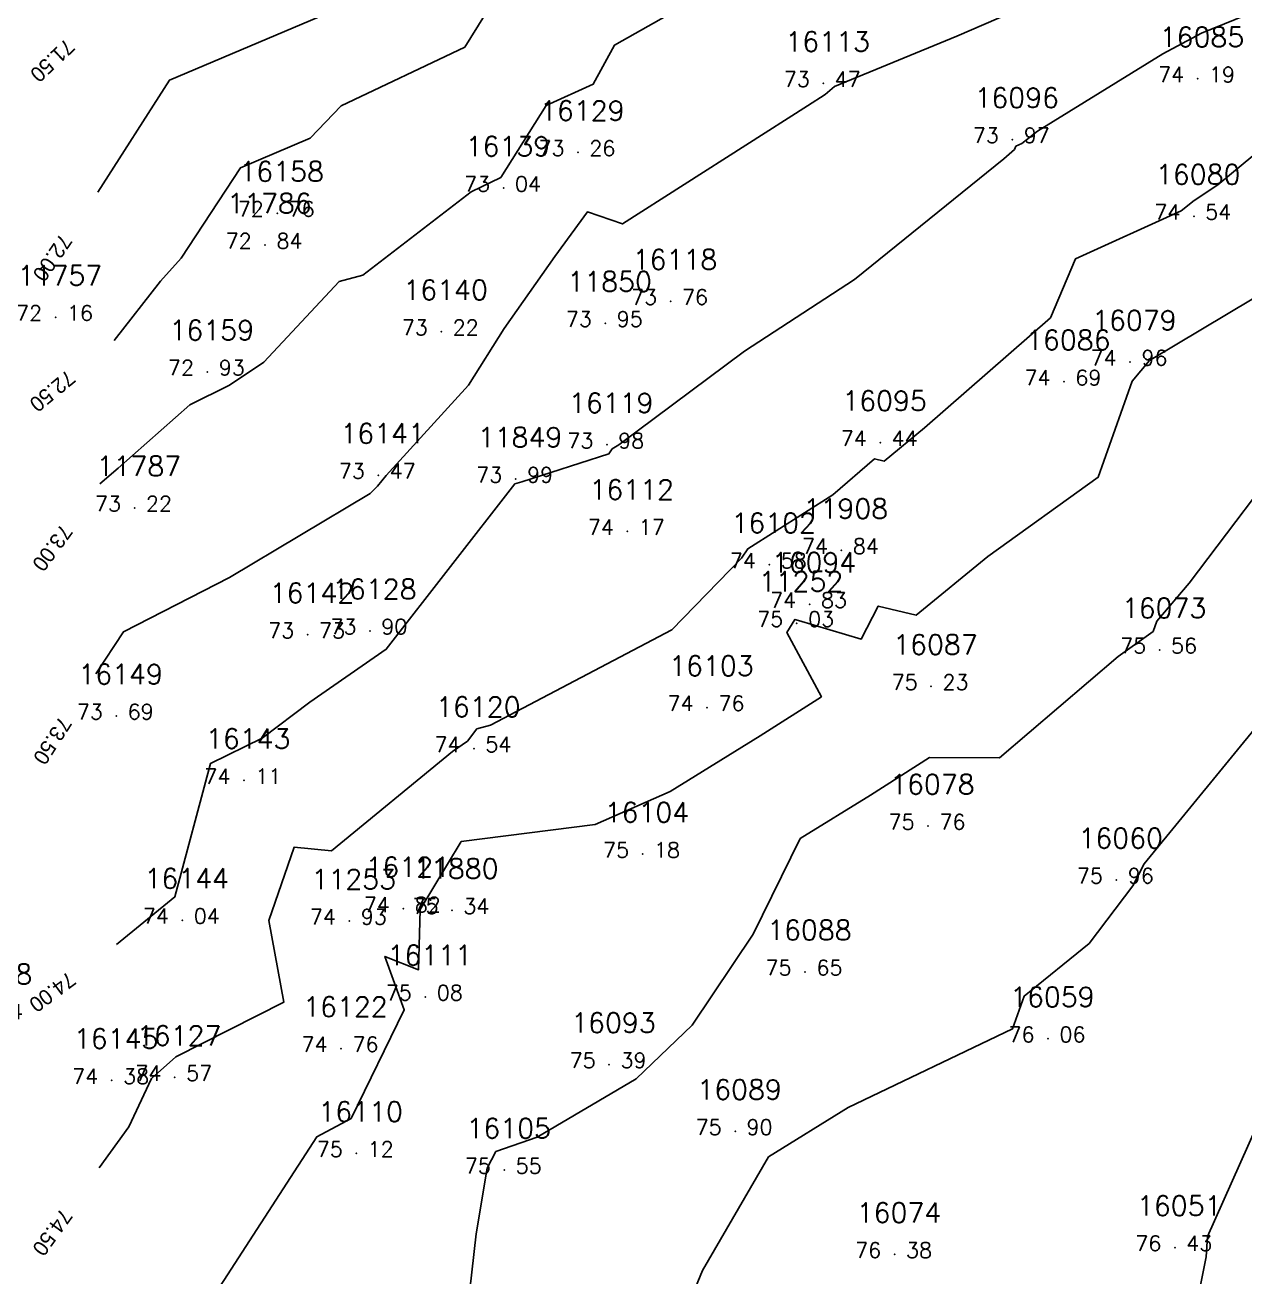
# Model space of a CAD drawing. Header units: millimetres. Extents: x 1412565 to 1412813, y 4931476 to 4931699.
# Drawn here: x 1412587.64 to 1412603.7, y 4931544.08 to 4931560.57 of the extents above; entities that cross this region are included whole.
import ezdxf
from ezdxf.enums import TextEntityAlignment as Align

# ---------------------------------------------------------------- set-up
doc = ezdxf.new("R2010")
doc.units = ezdxf.units.MM
for name, color, linetype in [('CIVIL', 50, 'Continuous'), ('CIVIL-DRAW', 80, 'Continuous'), ('CIVIL-NONAME', 130, 'Continuous'), ('CIVIL-TEXT', 240, 'Continuous'), ('CIVIL-Z', 50, 'Continuous'), ('Tcontours0', 7, 'Continuous'), ('Tcontours1', 7, 'Continuous'), ('Tcontours2', 7, 'Continuous')]:
    doc.layers.add(name, color=color, linetype=linetype)
doc.styles.add('CIVILCADMAIN', font='TXT.SHX')
doc.styles.add('MAVAT_HebTXT', font='hebtxt.shx')
doc.styles.get("Standard").update_dxf_attribs({"font": 'arial.ttf'})

# ---------------------------------------------------------------- blocks, each defined once
blk = doc.blocks.new('CIVIL-ZZ')
at = {"layer": 'CIVIL-DRAW'}
blk.add_point((0, 0), dxfattribs=at)
at = {"layer": 'CIVIL-NONAME'}
blk.add_attdef('NAME', text='', height=1.8, dxfattribs=at).set_placement((0, 2.1), align=Align.CENTER)
at = {"layer": 'CIVIL-TEXT', "flags": 8}
blk.add_attdef('TEXT', text='', height=2, dxfattribs=at).set_placement((0.2, -3.3), align=Align.CENTER)
at = {"layer": 'CIVIL-Z'}
blk.add_attdef('Z1', text='', height=1.6, dxfattribs=at).set_placement((-0.75, -0.225), align=Align.RIGHT)
blk.add_attdef('Z2', (0.75, -0.225), '', height=1.6, dxfattribs=at)

msp = doc.modelspace()

# ---------------------------------------------------------------- linework, layer by layer
at = {"layer": 'Tcontours0', "elevation": 75}
msp.add_lwpolyline([(1412590.006, 4931543.648), (1412591.479, 4931545.928), (1412591.933, 4931546.17), (1412592.632, 4931547.6), (1412592.377, 4931548.303), (1412592.821, 4931548.127), (1412592.842, 4931548.923), (1412593.383, 4931549.815), (1412595.146, 4931550.041), (1412596.134, 4931550.477), (1412597.318, 4931551.206), (1412598.126, 4931551.723), (1412597.669, 4931552.567), (1412597.776, 4931552.741), (1412597.825, 4931552.727), (1412598.65, 4931552.481), (1412598.874, 4931552.916), (1412599.375, 4931552.795), (1412600.315, 4931553.568), (1412601.769, 4931554.612), (1412602.216, 4931555.877), (1412602.448, 4931556.149), (1412603.821, 4931556.971)], dxfattribs=at)
at = {"layer": 'Tcontours1'}
for points, elevation in [([(1412588.625, 4931554.526), (1412588.864, 4931554.731), (1412589.808, 4931555.568), (1412590.332, 4931555.824), (1412590.783, 4931556.128), (1412591.777, 4931557.19), (1412592.087, 4931557.276), (1412593.514, 4931558.373), (1412593.902, 4931558.558), (1412594.499, 4931559.507), (1412595.12, 4931559.788), (1412595.402, 4931560.303), (1412596.972, 4931561.193)], 73), ([(1412588.843, 4931548.46), (1412589.611, 4931549.087), (1412590.08, 4931550.843), (1412590.763, 4931551.176), (1412591.39, 4931551.652), (1412592.394, 4931552.348), (1412594.09, 4931554.525), (1412594.182, 4931554.552), (1412595.328, 4931554.92), (1412595.371, 4931554.987), (1412595.456, 4931555.041), (1412597.114, 4931556.274), (1412598.56, 4931557.216), (1412600.529, 4931558.805), (1412600.668, 4931558.927), (1412600.687, 4931558.971), (1412600.766, 4931559.007), (1412600.973, 4931559.169), (1412602.622, 4931560.188), (1412603.132, 4931560.461), (1412604.763, 4931561.127)], 74), ([(1412588.595, 4931558.367), (1412589.541, 4931559.842), (1412592.227, 4931560.981)], 72), ([(1412605.202, 4931526.691), (1412603.196, 4931527.635), (1412602.519, 4931528.06), (1412600.555, 4931528.942), (1412598.927, 4931531.137), (1412598.061, 4931531.949), (1412598.719, 4931532.518), (1412598.204, 4931534.053), (1412596.372, 4931534.663), (1412595.668, 4931535.04), (1412595.511, 4931535.482), (1412595.624, 4931535.855), (1412596.166, 4931538.768), (1412596.132, 4931540.295), (1412595.76, 4931542.223), (1412596.561, 4931544.167), (1412597.427, 4931545.663), (1412598.476, 4931546.316), (1412600.642, 4931547.349), (1412600.794, 4931547.78), (1412601.65, 4931548.474), (1412602.225, 4931549.231), (1412602.375, 4931549.523), (1412603.981, 4931551.485)], 76)]:
    msp.add_lwpolyline(points, dxfattribs=dict(at, elevation=elevation))
at = {"layer": 'Tcontours2'}
for points, elevation in [([(1412588.571, 4931552.024), (1412588.937, 4931552.578), (1412590.332, 4931553.293), (1412592.183, 4931554.398), (1412592.282, 4931554.497), (1412592.394, 4931554.637), (1412593.476, 4931555.825), (1412593.948, 4931556.572), (1412594.617, 4931557.52), (1412595.045, 4931558.107), (1412595.506, 4931557.949), (1412597.942, 4931559.503), (1412598.173, 4931559.654), (1412598.299, 4931559.756), (1412599.907, 4931560.423), (1412601.361, 4931561.051)], 73.5), ([(1412588.811, 4931556.415), (1412589.42, 4931557.195), (1412589.695, 4931557.496), (1412590.474, 4931558.689), (1412591.393, 4931559.079), (1412591.8, 4931559.502), (1412593.429, 4931560.278), (1412593.691, 4931560.694)], 72.5), ([(1412588.615, 4931545.52), (1412589.004, 4931546.058), (1412589.304, 4931546.695), (1412589.623, 4931546.983), (1412591.045, 4931547.7), (1412590.847, 4931548.775), (1412591.181, 4931549.74), (1412591.674, 4931549.692), (1412593.268, 4931551.001), (1412593.464, 4931551.137), (1412593.59, 4931551.298), (1412593.768, 4931551.349), (1412596.157, 4931552.602), (1412597.075, 4931553.546), (1412597.155, 4931553.671), (1412598.274, 4931554.38), (1412598.824, 4931554.857), (1412598.951, 4931554.826), (1412599.481, 4931555.262), (1412601.141, 4931556.712), (1412601.47, 4931557.491), (1412602.862, 4931558.121), (1412603.036, 4931558.257), (1412603.345, 4931558.463), (1412604.294, 4931559.25)], 74.5), ([(1412593.264, 4931541.853), (1412593.578, 4931544.651), (1412593.723, 4931545.516), (1412593.839, 4931545.733), (1412594.381, 4931545.924), (1412595.688, 4931546.69), (1412596.422, 4931547.396), (1412597.227, 4931548.595), (1412597.844, 4931549.854), (1412598.773, 4931550.426), (1412599.55, 4931550.923), (1412600.472, 4931550.917), (1412602.033, 4931552.253), (1412602.493, 4931552.583), (1412602.541, 4931552.719), (1412602.967, 4931553.218), (1412604.431, 4931555.148)], 75.5), ([(1412603.942, 4931532.091), (1412603.606, 4931533.572), (1412602.367, 4931534.618), (1412601.231, 4931535.614), (1412600.427, 4931536.719), (1412600.266, 4931538.225), (1412601.283, 4931540.098), (1412602.151, 4931540.776), (1412602.92, 4931541.55), (1412603.348, 4931542.019), (1412602.891, 4931542.827), (1412603.192, 4931544.347), (1412603.212, 4931544.614), (1412604.713, 4931547.979)], 76.5)]:
    msp.add_lwpolyline(points, dxfattribs=dict(at, elevation=elevation))

# ---------------------------------------------------------------- block references
at = {"layer": 'CIVIL'}
ref = msp.add_blockref('CIVIL-ZZ', (1412598.15, 4931559.8, 73.47), dxfattribs=dict(at, xscale=0.2, yscale=0.2))
ref.add_attrib('Z2', '47', (1412598.3, 4931559.755), dxfattribs={"layer": 'CIVIL-Z', "height": 0.2, "style": 'CIVILCADMAIN'})
ref.add_attrib('Z1', '73', (1412597.63, 4931559.755), dxfattribs={"layer": 'CIVIL-Z', "height": 0.2, "style": 'CIVILCADMAIN'})
ref.add_attrib('NAME', '16113', (1412597.65, 4931560.22), dxfattribs={"layer": 'CIVIL-NONAME', "height": 0.26, "style": 'CIVILCADMAIN'})
ref = msp.add_blockref('CIVIL-ZZ', (1412603.08, 4931559.86, 74.19), dxfattribs=dict(at, xscale=0.2, yscale=0.2))
ref.add_attrib('Z2', '19', (1412603.23, 4931559.815), dxfattribs={"layer": 'CIVIL-Z', "height": 0.2, "style": 'CIVILCADMAIN'})
ref.add_attrib('Z1', '74', (1412602.56, 4931559.815), dxfattribs={"layer": 'CIVIL-Z', "height": 0.2, "style": 'CIVILCADMAIN'})
ref.add_attrib('NAME', '16085', (1412602.58, 4931560.28), dxfattribs={"layer": 'CIVIL-NONAME', "height": 0.26, "style": 'CIVILCADMAIN'})
ref = msp.add_blockref('CIVIL-ZZ', (1412600.64, 4931559.06, 73.97), dxfattribs=dict(at, xscale=0.2, yscale=0.2))
ref.add_attrib('Z2', '97', (1412600.79, 4931559.015), dxfattribs={"layer": 'CIVIL-Z', "height": 0.2, "style": 'CIVILCADMAIN'})
ref.add_attrib('Z1', '73', (1412600.12, 4931559.015), dxfattribs={"layer": 'CIVIL-Z', "height": 0.2, "style": 'CIVILCADMAIN'})
ref.add_attrib('NAME', '16096', (1412600.14, 4931559.48), dxfattribs={"layer": 'CIVIL-NONAME', "height": 0.26, "style": 'CIVILCADMAIN'})
ref = msp.add_blockref('CIVIL-ZZ', (1412594.92, 4931558.89, 73.26), dxfattribs=dict(at, xscale=0.2, yscale=0.2))
ref.add_attrib('Z2', '26', (1412595.07, 4931558.845), dxfattribs={"layer": 'CIVIL-Z', "height": 0.2, "style": 'CIVILCADMAIN'})
ref.add_attrib('Z1', '73', (1412594.4, 4931558.845), dxfattribs={"layer": 'CIVIL-Z', "height": 0.2, "style": 'CIVILCADMAIN'})
ref.add_attrib('NAME', '16129', (1412594.42, 4931559.31), dxfattribs={"layer": 'CIVIL-NONAME', "height": 0.26, "style": 'CIVILCADMAIN'})
ref = msp.add_blockref('CIVIL-ZZ', (1412593.94, 4931558.42, 73.04), dxfattribs=dict(at, xscale=0.2, yscale=0.2))
ref.add_attrib('Z2', '04', (1412594.09, 4931558.375), dxfattribs={"layer": 'CIVIL-Z', "height": 0.2, "style": 'CIVILCADMAIN'})
ref.add_attrib('Z1', '73', (1412593.42, 4931558.375), dxfattribs={"layer": 'CIVIL-Z', "height": 0.2, "style": 'CIVILCADMAIN'})
ref.add_attrib('NAME', '16139', (1412593.44, 4931558.84), dxfattribs={"layer": 'CIVIL-NONAME', "height": 0.26, "style": 'CIVILCADMAIN'})
ref = msp.add_blockref('CIVIL-ZZ', (1412590.96, 4931558.09, 72.76), dxfattribs=dict(at, xscale=0.2, yscale=0.2))
ref.add_attrib('Z2', '76', (1412591.11, 4931558.045), dxfattribs={"layer": 'CIVIL-Z', "height": 0.2, "style": 'CIVILCADMAIN'})
ref.add_attrib('Z1', '72', (1412590.44, 4931558.045), dxfattribs={"layer": 'CIVIL-Z', "height": 0.2, "style": 'CIVILCADMAIN'})
ref.add_attrib('NAME', '16158', (1412590.46, 4931558.51), dxfattribs={"layer": 'CIVIL-NONAME', "height": 0.26, "style": 'CIVILCADMAIN'})
ref = msp.add_blockref('CIVIL-ZZ', (1412603.03, 4931558.05, 74.54), dxfattribs=dict(at, xscale=0.2, yscale=0.2))
ref.add_attrib('Z2', '54', (1412603.18, 4931558.005), dxfattribs={"layer": 'CIVIL-Z', "height": 0.2, "style": 'CIVILCADMAIN'})
ref.add_attrib('Z1', '74', (1412602.51, 4931558.005), dxfattribs={"layer": 'CIVIL-Z', "height": 0.2, "style": 'CIVILCADMAIN'})
ref.add_attrib('NAME', '16080', (1412602.53, 4931558.47), dxfattribs={"layer": 'CIVIL-NONAME', "height": 0.26, "style": 'CIVILCADMAIN'})
ref = msp.add_blockref('CIVIL-ZZ', (1412590.8, 4931557.67, 72.84), dxfattribs=dict(at, xscale=0.2, yscale=0.2))
ref.add_attrib('Z2', '84', (1412590.95, 4931557.625), dxfattribs={"layer": 'CIVIL-Z', "height": 0.2, "style": 'CIVILCADMAIN'})
ref.add_attrib('Z1', '72', (1412590.28, 4931557.625), dxfattribs={"layer": 'CIVIL-Z', "height": 0.2, "style": 'CIVILCADMAIN'})
ref.add_attrib('NAME', '11786', (1412590.3, 4931558.09), dxfattribs={"layer": 'CIVIL-NONAME', "height": 0.26, "style": 'CIVILCADMAIN'})
ref = msp.add_blockref('CIVIL-ZZ', (1412596.14, 4931556.93, 73.76), dxfattribs=dict(at, xscale=0.2, yscale=0.2))
ref.add_attrib('Z2', '76', (1412596.29, 4931556.885), dxfattribs={"layer": 'CIVIL-Z', "height": 0.2, "style": 'CIVILCADMAIN'})
ref.add_attrib('Z1', '73', (1412595.62, 4931556.885), dxfattribs={"layer": 'CIVIL-Z', "height": 0.2, "style": 'CIVILCADMAIN'})
ref.add_attrib('NAME', '16118', (1412595.64, 4931557.35), dxfattribs={"layer": 'CIVIL-NONAME', "height": 0.26, "style": 'CIVILCADMAIN'})
ref = msp.add_blockref('CIVIL-ZZ', (1412588.04, 4931556.72, 72.16), dxfattribs=dict(at, xscale=0.2, yscale=0.2))
ref.add_attrib('Z2', '16', (1412588.19, 4931556.675), dxfattribs={"layer": 'CIVIL-Z', "height": 0.2, "style": 'CIVILCADMAIN'})
ref.add_attrib('Z1', '72', (1412587.52, 4931556.675), dxfattribs={"layer": 'CIVIL-Z', "height": 0.2, "style": 'CIVILCADMAIN'})
ref.add_attrib('NAME', '11757', (1412587.54, 4931557.14), dxfattribs={"layer": 'CIVIL-NONAME', "height": 0.26, "style": 'CIVILCADMAIN'})
ref = msp.add_blockref('CIVIL-ZZ', (1412595.28, 4931556.64, 73.95), dxfattribs=dict(at, xscale=0.2, yscale=0.2))
ref.add_attrib('Z2', '95', (1412595.43, 4931556.595), dxfattribs={"layer": 'CIVIL-Z', "height": 0.2, "style": 'CIVILCADMAIN'})
ref.add_attrib('Z1', '73', (1412594.76, 4931556.595), dxfattribs={"layer": 'CIVIL-Z', "height": 0.2, "style": 'CIVILCADMAIN'})
ref.add_attrib('NAME', '11850', (1412594.78, 4931557.06), dxfattribs={"layer": 'CIVIL-NONAME', "height": 0.26, "style": 'CIVILCADMAIN'})
ref = msp.add_blockref('CIVIL-ZZ', (1412593.12, 4931556.53, 73.22), dxfattribs=dict(at, xscale=0.2, yscale=0.2))
ref.add_attrib('Z2', '22', (1412593.27, 4931556.485), dxfattribs={"layer": 'CIVIL-Z', "height": 0.2, "style": 'CIVILCADMAIN'})
ref.add_attrib('Z1', '73', (1412592.6, 4931556.485), dxfattribs={"layer": 'CIVIL-Z', "height": 0.2, "style": 'CIVILCADMAIN'})
ref.add_attrib('NAME', '16140', (1412592.62, 4931556.95), dxfattribs={"layer": 'CIVIL-NONAME', "height": 0.26, "style": 'CIVILCADMAIN'})
ref = msp.add_blockref('CIVIL-ZZ', (1412590.04, 4931556, 72.93), dxfattribs=dict(at, xscale=0.2, yscale=0.2))
ref.add_attrib('Z2', '93', (1412590.19, 4931555.955), dxfattribs={"layer": 'CIVIL-Z', "height": 0.2, "style": 'CIVILCADMAIN'})
ref.add_attrib('Z1', '72', (1412589.52, 4931555.955), dxfattribs={"layer": 'CIVIL-Z', "height": 0.2, "style": 'CIVILCADMAIN'})
ref.add_attrib('NAME', '16159', (1412589.54, 4931556.42), dxfattribs={"layer": 'CIVIL-NONAME', "height": 0.26, "style": 'CIVILCADMAIN'})
ref = msp.add_blockref('CIVIL-ZZ', (1412602.19, 4931556.13, 74.96), dxfattribs=dict(at, xscale=0.2, yscale=0.2))
ref.add_attrib('Z2', '96', (1412602.34, 4931556.085), dxfattribs={"layer": 'CIVIL-Z', "height": 0.2, "style": 'CIVILCADMAIN'})
ref.add_attrib('Z1', '74', (1412601.67, 4931556.085), dxfattribs={"layer": 'CIVIL-Z', "height": 0.2, "style": 'CIVILCADMAIN'})
ref.add_attrib('NAME', '16079', (1412601.69, 4931556.55), dxfattribs={"layer": 'CIVIL-NONAME', "height": 0.26, "style": 'CIVILCADMAIN'})
ref = msp.add_blockref('CIVIL-ZZ', (1412601.32, 4931555.87, 74.69), dxfattribs=dict(at, xscale=0.2, yscale=0.2))
ref.add_attrib('Z2', '69', (1412601.47, 4931555.825), dxfattribs={"layer": 'CIVIL-Z', "height": 0.2, "style": 'CIVILCADMAIN'})
ref.add_attrib('Z1', '74', (1412600.8, 4931555.825), dxfattribs={"layer": 'CIVIL-Z', "height": 0.2, "style": 'CIVILCADMAIN'})
ref.add_attrib('NAME', '16086', (1412600.82, 4931556.29), dxfattribs={"layer": 'CIVIL-NONAME', "height": 0.26, "style": 'CIVILCADMAIN'})
ref = msp.add_blockref('CIVIL-ZZ', (1412595.3, 4931555.04, 73.98), dxfattribs=dict(at, xscale=0.2, yscale=0.2))
ref.add_attrib('Z2', '98', (1412595.45, 4931554.995), dxfattribs={"layer": 'CIVIL-Z', "height": 0.2, "style": 'CIVILCADMAIN'})
ref.add_attrib('Z1', '73', (1412594.78, 4931554.995), dxfattribs={"layer": 'CIVIL-Z', "height": 0.2, "style": 'CIVILCADMAIN'})
ref.add_attrib('NAME', '16119', (1412594.8, 4931555.46), dxfattribs={"layer": 'CIVIL-NONAME', "height": 0.26, "style": 'CIVILCADMAIN'})
ref = msp.add_blockref('CIVIL-ZZ', (1412598.9, 4931555.07, 74.44), dxfattribs=dict(at, xscale=0.2, yscale=0.2))
ref.add_attrib('Z2', '44', (1412599.05, 4931555.025), dxfattribs={"layer": 'CIVIL-Z', "height": 0.2, "style": 'CIVILCADMAIN'})
ref.add_attrib('Z1', '74', (1412598.38, 4931555.025), dxfattribs={"layer": 'CIVIL-Z', "height": 0.2, "style": 'CIVILCADMAIN'})
ref.add_attrib('NAME', '16095', (1412598.4, 4931555.49), dxfattribs={"layer": 'CIVIL-NONAME', "height": 0.26, "style": 'CIVILCADMAIN'})
ref = msp.add_blockref('CIVIL-ZZ', (1412592.29, 4931554.64, 73.47), dxfattribs=dict(at, xscale=0.2, yscale=0.2))
ref.add_attrib('Z2', '47', (1412592.44, 4931554.595), dxfattribs={"layer": 'CIVIL-Z', "height": 0.2, "style": 'CIVILCADMAIN'})
ref.add_attrib('Z1', '73', (1412591.77, 4931554.595), dxfattribs={"layer": 'CIVIL-Z', "height": 0.2, "style": 'CIVILCADMAIN'})
ref.add_attrib('NAME', '16141', (1412591.79, 4931555.06), dxfattribs={"layer": 'CIVIL-NONAME', "height": 0.26, "style": 'CIVILCADMAIN'})
ref = msp.add_blockref('CIVIL-ZZ', (1412594.1, 4931554.59, 73.99), dxfattribs=dict(at, xscale=0.2, yscale=0.2))
ref.add_attrib('Z2', '99', (1412594.25, 4931554.545), dxfattribs={"layer": 'CIVIL-Z', "height": 0.2, "style": 'CIVILCADMAIN'})
ref.add_attrib('Z1', '73', (1412593.58, 4931554.545), dxfattribs={"layer": 'CIVIL-Z', "height": 0.2, "style": 'CIVILCADMAIN'})
ref.add_attrib('NAME', '11849', (1412593.6, 4931555.01), dxfattribs={"layer": 'CIVIL-NONAME', "height": 0.26, "style": 'CIVILCADMAIN'})
ref = msp.add_blockref('CIVIL-ZZ', (1412589.08, 4931554.21, 73.22), dxfattribs=dict(at, xscale=0.2, yscale=0.2))
ref.add_attrib('Z2', '22', (1412589.23, 4931554.165), dxfattribs={"layer": 'CIVIL-Z', "height": 0.2, "style": 'CIVILCADMAIN'})
ref.add_attrib('Z1', '73', (1412588.56, 4931554.165), dxfattribs={"layer": 'CIVIL-Z', "height": 0.2, "style": 'CIVILCADMAIN'})
ref.add_attrib('NAME', '11787', (1412588.58, 4931554.63), dxfattribs={"layer": 'CIVIL-NONAME', "height": 0.26, "style": 'CIVILCADMAIN'})
ref = msp.add_blockref('CIVIL-ZZ', (1412595.57, 4931553.9, 74.17), dxfattribs=dict(at, xscale=0.2, yscale=0.2))
ref.add_attrib('Z2', '17', (1412595.72, 4931553.855), dxfattribs={"layer": 'CIVIL-Z', "height": 0.2, "style": 'CIVILCADMAIN'})
ref.add_attrib('Z1', '74', (1412595.05, 4931553.855), dxfattribs={"layer": 'CIVIL-Z', "height": 0.2, "style": 'CIVILCADMAIN'})
ref.add_attrib('NAME', '16112', (1412595.07, 4931554.32), dxfattribs={"layer": 'CIVIL-NONAME', "height": 0.26, "style": 'CIVILCADMAIN'})
ref = msp.add_blockref('CIVIL-ZZ', (1412598.39, 4931553.65, 74.84), dxfattribs=dict(at, xscale=0.2, yscale=0.2))
ref.add_attrib('Z2', '84', (1412598.54, 4931553.605), dxfattribs={"layer": 'CIVIL-Z', "height": 0.2, "style": 'CIVILCADMAIN'})
ref.add_attrib('Z1', '74', (1412597.87, 4931553.605), dxfattribs={"layer": 'CIVIL-Z', "height": 0.2, "style": 'CIVILCADMAIN'})
ref.add_attrib('NAME', '11908', (1412597.89, 4931554.07), dxfattribs={"layer": 'CIVIL-NONAME', "height": 0.26, "style": 'CIVILCADMAIN'})
ref = msp.add_blockref('CIVIL-ZZ', (1412597.44, 4931553.46, 74.58), dxfattribs=dict(at, xscale=0.2, yscale=0.2))
ref.add_attrib('Z2', '58', (1412597.59, 4931553.415), dxfattribs={"layer": 'CIVIL-Z', "height": 0.2, "style": 'CIVILCADMAIN'})
ref.add_attrib('Z1', '74', (1412596.92, 4931553.415), dxfattribs={"layer": 'CIVIL-Z', "height": 0.2, "style": 'CIVILCADMAIN'})
ref.add_attrib('NAME', '16102', (1412596.94, 4931553.88), dxfattribs={"layer": 'CIVIL-NONAME', "height": 0.26, "style": 'CIVILCADMAIN'})
ref = msp.add_blockref('CIVIL-ZZ', (1412597.97, 4931552.94, 74.83), dxfattribs=dict(at, xscale=0.2, yscale=0.2))
ref.add_attrib('Z2', '83', (1412598.12, 4931552.895), dxfattribs={"layer": 'CIVIL-Z', "height": 0.2, "style": 'CIVILCADMAIN'})
ref.add_attrib('Z1', '74', (1412597.45, 4931552.895), dxfattribs={"layer": 'CIVIL-Z', "height": 0.2, "style": 'CIVILCADMAIN'})
ref.add_attrib('NAME', '16094', (1412597.47, 4931553.36), dxfattribs={"layer": 'CIVIL-NONAME', "height": 0.26, "style": 'CIVILCADMAIN'})
ref = msp.add_blockref('CIVIL-ZZ', (1412597.8, 4931552.69, 75.03), dxfattribs=dict(at, xscale=0.2, yscale=0.2))
ref.add_attrib('Z2', '03', (1412597.95, 4931552.645), dxfattribs={"layer": 'CIVIL-Z', "height": 0.2, "style": 'CIVILCADMAIN'})
ref.add_attrib('Z1', '75', (1412597.28, 4931552.645), dxfattribs={"layer": 'CIVIL-Z', "height": 0.2, "style": 'CIVILCADMAIN'})
ref.add_attrib('NAME', '11252', (1412597.3, 4931553.11), dxfattribs={"layer": 'CIVIL-NONAME', "height": 0.26, "style": 'CIVILCADMAIN'})
ref = msp.add_blockref('CIVIL-ZZ', (1412591.36, 4931552.54, 73.73), dxfattribs=dict(at, xscale=0.2, yscale=0.2))
ref.add_attrib('Z2', '73', (1412591.51, 4931552.495), dxfattribs={"layer": 'CIVIL-Z', "height": 0.2, "style": 'CIVILCADMAIN'})
ref.add_attrib('Z1', '73', (1412590.84, 4931552.495), dxfattribs={"layer": 'CIVIL-Z', "height": 0.2, "style": 'CIVILCADMAIN'})
ref.add_attrib('NAME', '16142', (1412590.86, 4931552.96), dxfattribs={"layer": 'CIVIL-NONAME', "height": 0.26, "style": 'CIVILCADMAIN'})
ref = msp.add_blockref('CIVIL-ZZ', (1412592.18, 4931552.59, 73.9), dxfattribs=dict(at, xscale=0.2, yscale=0.2))
ref.add_attrib('Z2', '90', (1412592.33, 4931552.545), dxfattribs={"layer": 'CIVIL-Z', "height": 0.2, "style": 'CIVILCADMAIN'})
ref.add_attrib('Z1', '73', (1412591.66, 4931552.545), dxfattribs={"layer": 'CIVIL-Z', "height": 0.2, "style": 'CIVILCADMAIN'})
ref.add_attrib('NAME', '16128', (1412591.68, 4931553.01), dxfattribs={"layer": 'CIVIL-NONAME', "height": 0.26, "style": 'CIVILCADMAIN'})
ref = msp.add_blockref('CIVIL-ZZ', (1412602.58, 4931552.34, 75.56), dxfattribs=dict(at, xscale=0.2, yscale=0.2))
ref.add_attrib('Z2', '56', (1412602.73, 4931552.295), dxfattribs={"layer": 'CIVIL-Z', "height": 0.2, "style": 'CIVILCADMAIN'})
ref.add_attrib('Z1', '75', (1412602.06, 4931552.295), dxfattribs={"layer": 'CIVIL-Z', "height": 0.2, "style": 'CIVILCADMAIN'})
ref.add_attrib('NAME', '16073', (1412602.08, 4931552.76), dxfattribs={"layer": 'CIVIL-NONAME', "height": 0.26, "style": 'CIVILCADMAIN'})
ref = msp.add_blockref('CIVIL-ZZ', (1412599.57, 4931551.86, 75.23), dxfattribs=dict(at, xscale=0.2, yscale=0.2))
ref.add_attrib('Z2', '23', (1412599.72, 4931551.815), dxfattribs={"layer": 'CIVIL-Z', "height": 0.2, "style": 'CIVILCADMAIN'})
ref.add_attrib('Z1', '75', (1412599.05, 4931551.815), dxfattribs={"layer": 'CIVIL-Z', "height": 0.2, "style": 'CIVILCADMAIN'})
ref.add_attrib('NAME', '16087', (1412599.07, 4931552.28), dxfattribs={"layer": 'CIVIL-NONAME', "height": 0.26, "style": 'CIVILCADMAIN'})
ref = msp.add_blockref('CIVIL-ZZ', (1412596.62, 4931551.58, 74.76), dxfattribs=dict(at, xscale=0.2, yscale=0.2))
ref.add_attrib('Z2', '76', (1412596.77, 4931551.535), dxfattribs={"layer": 'CIVIL-Z', "height": 0.2, "style": 'CIVILCADMAIN'})
ref.add_attrib('Z1', '74', (1412596.1, 4931551.535), dxfattribs={"layer": 'CIVIL-Z', "height": 0.2, "style": 'CIVILCADMAIN'})
ref.add_attrib('NAME', '16103', (1412596.12, 4931552), dxfattribs={"layer": 'CIVIL-NONAME', "height": 0.26, "style": 'CIVILCADMAIN'})
ref = msp.add_blockref('CIVIL-ZZ', (1412588.84, 4931551.47, 73.69), dxfattribs=dict(at, xscale=0.2, yscale=0.2))
ref.add_attrib('Z2', '69', (1412588.99, 4931551.425), dxfattribs={"layer": 'CIVIL-Z', "height": 0.2, "style": 'CIVILCADMAIN'})
ref.add_attrib('Z1', '73', (1412588.32, 4931551.425), dxfattribs={"layer": 'CIVIL-Z', "height": 0.2, "style": 'CIVILCADMAIN'})
ref.add_attrib('NAME', '16149', (1412588.34, 4931551.89), dxfattribs={"layer": 'CIVIL-NONAME', "height": 0.26, "style": 'CIVILCADMAIN'})
ref = msp.add_blockref('CIVIL-ZZ', (1412593.55, 4931551.04, 74.54), dxfattribs=dict(at, xscale=0.2, yscale=0.2))
ref.add_attrib('Z2', '54', (1412593.7, 4931550.995), dxfattribs={"layer": 'CIVIL-Z', "height": 0.2, "style": 'CIVILCADMAIN'})
ref.add_attrib('Z1', '74', (1412593.03, 4931550.995), dxfattribs={"layer": 'CIVIL-Z', "height": 0.2, "style": 'CIVILCADMAIN'})
ref.add_attrib('NAME', '16120', (1412593.05, 4931551.46), dxfattribs={"layer": 'CIVIL-NONAME', "height": 0.26, "style": 'CIVILCADMAIN'})
ref = msp.add_blockref('CIVIL-ZZ', (1412590.52, 4931550.62, 74.11), dxfattribs=dict(at, xscale=0.2, yscale=0.2))
ref.add_attrib('Z2', '11', (1412590.67, 4931550.575), dxfattribs={"layer": 'CIVIL-Z', "height": 0.2, "style": 'CIVILCADMAIN'})
ref.add_attrib('Z1', '74', (1412590, 4931550.575), dxfattribs={"layer": 'CIVIL-Z', "height": 0.2, "style": 'CIVILCADMAIN'})
ref.add_attrib('NAME', '16143', (1412590.02, 4931551.04), dxfattribs={"layer": 'CIVIL-NONAME', "height": 0.26, "style": 'CIVILCADMAIN'})
ref = msp.add_blockref('CIVIL-ZZ', (1412599.53, 4931550.02, 75.76), dxfattribs=dict(at, xscale=0.2, yscale=0.2))
ref.add_attrib('Z2', '76', (1412599.68, 4931549.975), dxfattribs={"layer": 'CIVIL-Z', "height": 0.2, "style": 'CIVILCADMAIN'})
ref.add_attrib('Z1', '75', (1412599.01, 4931549.975), dxfattribs={"layer": 'CIVIL-Z', "height": 0.2, "style": 'CIVILCADMAIN'})
ref.add_attrib('NAME', '16078', (1412599.03, 4931550.44), dxfattribs={"layer": 'CIVIL-NONAME', "height": 0.26, "style": 'CIVILCADMAIN'})
ref = msp.add_blockref('CIVIL-ZZ', (1412595.77, 4931549.65, 75.18), dxfattribs=dict(at, xscale=0.2, yscale=0.2))
ref.add_attrib('Z2', '18', (1412595.92, 4931549.605), dxfattribs={"layer": 'CIVIL-Z', "height": 0.2, "style": 'CIVILCADMAIN'})
ref.add_attrib('Z1', '75', (1412595.25, 4931549.605), dxfattribs={"layer": 'CIVIL-Z', "height": 0.2, "style": 'CIVILCADMAIN'})
ref.add_attrib('NAME', '16104', (1412595.27, 4931550.07), dxfattribs={"layer": 'CIVIL-NONAME', "height": 0.26, "style": 'CIVILCADMAIN'})
ref = msp.add_blockref('CIVIL-ZZ', (1412602.01, 4931549.31, 75.96), dxfattribs=dict(at, xscale=0.2, yscale=0.2))
ref.add_attrib('Z2', '96', (1412602.16, 4931549.265), dxfattribs={"layer": 'CIVIL-Z', "height": 0.2, "style": 'CIVILCADMAIN'})
ref.add_attrib('Z1', '75', (1412601.49, 4931549.265), dxfattribs={"layer": 'CIVIL-Z', "height": 0.2, "style": 'CIVILCADMAIN'})
ref.add_attrib('NAME', '16060', (1412601.51, 4931549.73), dxfattribs={"layer": 'CIVIL-NONAME', "height": 0.26, "style": 'CIVILCADMAIN'})
ref = msp.add_blockref('CIVIL-ZZ', (1412592.62, 4931548.93, 74.82), dxfattribs=dict(at, xscale=0.2, yscale=0.2))
ref.add_attrib('Z2', '82', (1412592.77, 4931548.885), dxfattribs={"layer": 'CIVIL-Z', "height": 0.2, "style": 'CIVILCADMAIN'})
ref.add_attrib('Z1', '74', (1412592.1, 4931548.885), dxfattribs={"layer": 'CIVIL-Z', "height": 0.2, "style": 'CIVILCADMAIN'})
ref.add_attrib('NAME', '16121', (1412592.12, 4931549.35), dxfattribs={"layer": 'CIVIL-NONAME', "height": 0.26, "style": 'CIVILCADMAIN'})
ref = msp.add_blockref('CIVIL-ZZ', (1412593.26, 4931548.91, 75.34), dxfattribs=dict(at, xscale=0.2, yscale=0.2))
ref.add_attrib('Z2', '34', (1412593.41, 4931548.865), dxfattribs={"layer": 'CIVIL-Z', "height": 0.2, "style": 'CIVILCADMAIN'})
ref.add_attrib('Z1', '75', (1412592.74, 4931548.865), dxfattribs={"layer": 'CIVIL-Z', "height": 0.2, "style": 'CIVILCADMAIN'})
ref.add_attrib('NAME', '11880', (1412592.76, 4931549.33), dxfattribs={"layer": 'CIVIL-NONAME', "height": 0.26, "style": 'CIVILCADMAIN'})
ref = msp.add_blockref('CIVIL-ZZ', (1412589.71, 4931548.78, 74.04), dxfattribs=dict(at, xscale=0.2, yscale=0.2))
ref.add_attrib('Z2', '04', (1412589.86, 4931548.735), dxfattribs={"layer": 'CIVIL-Z', "height": 0.2, "style": 'CIVILCADMAIN'})
ref.add_attrib('Z1', '74', (1412589.19, 4931548.735), dxfattribs={"layer": 'CIVIL-Z', "height": 0.2, "style": 'CIVILCADMAIN'})
ref.add_attrib('NAME', '16144', (1412589.21, 4931549.2), dxfattribs={"layer": 'CIVIL-NONAME', "height": 0.26, "style": 'CIVILCADMAIN'})
ref = msp.add_blockref('CIVIL-ZZ', (1412591.91, 4931548.77, 74.93), dxfattribs=dict(at, xscale=0.2, yscale=0.2))
ref.add_attrib('Z2', '93', (1412592.06, 4931548.725), dxfattribs={"layer": 'CIVIL-Z', "height": 0.2, "style": 'CIVILCADMAIN'})
ref.add_attrib('Z1', '74', (1412591.39, 4931548.725), dxfattribs={"layer": 'CIVIL-Z', "height": 0.2, "style": 'CIVILCADMAIN'})
ref.add_attrib('NAME', '11253', (1412591.41, 4931549.19), dxfattribs={"layer": 'CIVIL-NONAME', "height": 0.26, "style": 'CIVILCADMAIN'})
ref = msp.add_blockref('CIVIL-ZZ', (1412597.91, 4931548.1, 75.65), dxfattribs=dict(at, xscale=0.2, yscale=0.2))
ref.add_attrib('Z2', '65', (1412598.06, 4931548.055), dxfattribs={"layer": 'CIVIL-Z', "height": 0.2, "style": 'CIVILCADMAIN'})
ref.add_attrib('Z1', '75', (1412597.39, 4931548.055), dxfattribs={"layer": 'CIVIL-Z', "height": 0.2, "style": 'CIVILCADMAIN'})
ref.add_attrib('NAME', '16088', (1412597.41, 4931548.52), dxfattribs={"layer": 'CIVIL-NONAME', "height": 0.26, "style": 'CIVILCADMAIN'})
ref = msp.add_blockref('CIVIL-ZZ', (1412592.91, 4931547.77, 75.08), dxfattribs=dict(at, xscale=0.2, yscale=0.2))
ref.add_attrib('Z2', '08', (1412593.06, 4931547.725), dxfattribs={"layer": 'CIVIL-Z', "height": 0.2, "style": 'CIVILCADMAIN'})
ref.add_attrib('Z1', '75', (1412592.39, 4931547.725), dxfattribs={"layer": 'CIVIL-Z', "height": 0.2, "style": 'CIVILCADMAIN'})
ref.add_attrib('NAME', '16111', (1412592.41, 4931548.19), dxfattribs={"layer": 'CIVIL-NONAME', "height": 0.26, "style": 'CIVILCADMAIN'})
ref = msp.add_blockref('CIVIL-ZZ', (1412587.12, 4931547.52, 73.94), dxfattribs=dict(at, xscale=0.2, yscale=0.2))
ref.add_attrib('Z2', '94', (1412587.27, 4931547.475), dxfattribs={"layer": 'CIVIL-Z', "height": 0.2, "style": 'CIVILCADMAIN'})
ref.add_attrib('Z1', '73', (1412586.6, 4931547.475), dxfattribs={"layer": 'CIVIL-Z', "height": 0.2, "style": 'CIVILCADMAIN'})
ref.add_attrib('NAME', '16148', (1412586.62, 4931547.94), dxfattribs={"layer": 'CIVIL-NONAME', "height": 0.26, "style": 'CIVILCADMAIN'})
ref = msp.add_blockref('CIVIL-ZZ', (1412591.8, 4931547.09, 74.76), dxfattribs=dict(at, xscale=0.2, yscale=0.2))
ref.add_attrib('Z2', '76', (1412591.95, 4931547.045), dxfattribs={"layer": 'CIVIL-Z', "height": 0.2, "style": 'CIVILCADMAIN'})
ref.add_attrib('Z1', '74', (1412591.28, 4931547.045), dxfattribs={"layer": 'CIVIL-Z', "height": 0.2, "style": 'CIVILCADMAIN'})
ref.add_attrib('NAME', '16122', (1412591.3, 4931547.51), dxfattribs={"layer": 'CIVIL-NONAME', "height": 0.26, "style": 'CIVILCADMAIN'})
ref = msp.add_blockref('CIVIL-ZZ', (1412601.11, 4931547.22, 76.06), dxfattribs=dict(at, xscale=0.2, yscale=0.2))
ref.add_attrib('Z2', '06', (1412601.26, 4931547.175), dxfattribs={"layer": 'CIVIL-Z', "height": 0.2, "style": 'CIVILCADMAIN'})
ref.add_attrib('Z1', '76', (1412600.59, 4931547.175), dxfattribs={"layer": 'CIVIL-Z', "height": 0.2, "style": 'CIVILCADMAIN'})
ref.add_attrib('NAME', '16059', (1412600.61, 4931547.64), dxfattribs={"layer": 'CIVIL-NONAME', "height": 0.26, "style": 'CIVILCADMAIN'})
ref = msp.add_blockref('CIVIL-ZZ', (1412595.33, 4931546.88, 75.39), dxfattribs=dict(at, xscale=0.2, yscale=0.2))
ref.add_attrib('Z2', '39', (1412595.48, 4931546.835), dxfattribs={"layer": 'CIVIL-Z', "height": 0.2, "style": 'CIVILCADMAIN'})
ref.add_attrib('Z1', '75', (1412594.81, 4931546.835), dxfattribs={"layer": 'CIVIL-Z', "height": 0.2, "style": 'CIVILCADMAIN'})
ref.add_attrib('NAME', '16093', (1412594.83, 4931547.3), dxfattribs={"layer": 'CIVIL-NONAME', "height": 0.26, "style": 'CIVILCADMAIN'})
ref = msp.add_blockref('CIVIL-ZZ', (1412588.78, 4931546.67, 74.38), dxfattribs=dict(at, xscale=0.2, yscale=0.2))
ref.add_attrib('Z2', '38', (1412588.93, 4931546.625), dxfattribs={"layer": 'CIVIL-Z', "height": 0.2, "style": 'CIVILCADMAIN'})
ref.add_attrib('Z1', '74', (1412588.26, 4931546.625), dxfattribs={"layer": 'CIVIL-Z', "height": 0.2, "style": 'CIVILCADMAIN'})
ref.add_attrib('NAME', '16145', (1412588.28, 4931547.09), dxfattribs={"layer": 'CIVIL-NONAME', "height": 0.26, "style": 'CIVILCADMAIN'})
ref = msp.add_blockref('CIVIL-ZZ', (1412589.61, 4931546.71, 74.57), dxfattribs=dict(at, xscale=0.2, yscale=0.2))
ref.add_attrib('Z2', '57', (1412589.76, 4931546.665), dxfattribs={"layer": 'CIVIL-Z', "height": 0.2, "style": 'CIVILCADMAIN'})
ref.add_attrib('Z1', '74', (1412589.09, 4931546.665), dxfattribs={"layer": 'CIVIL-Z', "height": 0.2, "style": 'CIVILCADMAIN'})
ref.add_attrib('NAME', '16127', (1412589.11, 4931547.13), dxfattribs={"layer": 'CIVIL-NONAME', "height": 0.26, "style": 'CIVILCADMAIN'})
ref = msp.add_blockref('CIVIL-ZZ', (1412596.99, 4931546, 75.9), dxfattribs=dict(at, xscale=0.2, yscale=0.2))
ref.add_attrib('Z2', '90', (1412597.14, 4931545.955), dxfattribs={"layer": 'CIVIL-Z', "height": 0.2, "style": 'CIVILCADMAIN'})
ref.add_attrib('Z1', '75', (1412596.47, 4931545.955), dxfattribs={"layer": 'CIVIL-Z', "height": 0.2, "style": 'CIVILCADMAIN'})
ref.add_attrib('NAME', '16089', (1412596.49, 4931546.42), dxfattribs={"layer": 'CIVIL-NONAME', "height": 0.26, "style": 'CIVILCADMAIN'})
ref = msp.add_blockref('CIVIL-ZZ', (1412592, 4931545.71, 75.12), dxfattribs=dict(at, xscale=0.2, yscale=0.2))
ref.add_attrib('Z2', '12', (1412592.15, 4931545.665), dxfattribs={"layer": 'CIVIL-Z', "height": 0.2, "style": 'CIVILCADMAIN'})
ref.add_attrib('Z1', '75', (1412591.48, 4931545.665), dxfattribs={"layer": 'CIVIL-Z', "height": 0.2, "style": 'CIVILCADMAIN'})
ref.add_attrib('NAME', '16110', (1412591.5, 4931546.13), dxfattribs={"layer": 'CIVIL-NONAME', "height": 0.26, "style": 'CIVILCADMAIN'})
ref = msp.add_blockref('CIVIL-ZZ', (1412593.95, 4931545.49, 75.55), dxfattribs=dict(at, xscale=0.2, yscale=0.2))
ref.add_attrib('Z2', '55', (1412594.1, 4931545.445), dxfattribs={"layer": 'CIVIL-Z', "height": 0.2, "style": 'CIVILCADMAIN'})
ref.add_attrib('Z1', '75', (1412593.43, 4931545.445), dxfattribs={"layer": 'CIVIL-Z', "height": 0.2, "style": 'CIVILCADMAIN'})
ref.add_attrib('NAME', '16105', (1412593.45, 4931545.91), dxfattribs={"layer": 'CIVIL-NONAME', "height": 0.26, "style": 'CIVILCADMAIN'})
ref = msp.add_blockref('CIVIL-ZZ', (1412602.78, 4931544.47, 76.43), dxfattribs=dict(at, xscale=0.2, yscale=0.2))
ref.add_attrib('Z2', '43', (1412602.93, 4931544.425), dxfattribs={"layer": 'CIVIL-Z', "height": 0.2, "style": 'CIVILCADMAIN'})
ref.add_attrib('Z1', '76', (1412602.26, 4931544.425), dxfattribs={"layer": 'CIVIL-Z', "height": 0.2, "style": 'CIVILCADMAIN'})
ref.add_attrib('NAME', '16051', (1412602.28, 4931544.89), dxfattribs={"layer": 'CIVIL-NONAME', "height": 0.26, "style": 'CIVILCADMAIN'})
ref = msp.add_blockref('CIVIL-ZZ', (1412599.09, 4931544.38, 76.38), dxfattribs=dict(at, xscale=0.2, yscale=0.2))
ref.add_attrib('Z2', '38', (1412599.24, 4931544.335), dxfattribs={"layer": 'CIVIL-Z', "height": 0.2, "style": 'CIVILCADMAIN'})
ref.add_attrib('Z1', '76', (1412598.57, 4931544.335), dxfattribs={"layer": 'CIVIL-Z', "height": 0.2, "style": 'CIVILCADMAIN'})
ref.add_attrib('NAME', '16074', (1412598.59, 4931544.8), dxfattribs={"layer": 'CIVIL-NONAME', "height": 0.26, "style": 'CIVILCADMAIN'})

# ---------------------------------------------------------------- texts
at = {"layer": 'Tcontours1', "style": 'MAVAT_HebTXT'}
for s, rotation, p in [('72.00', 235.4736, (1412588, 4931557.502, 72)), ('73.00', 233.4884, (1412588, 4931553.682, 73)), ('74.00', 216.6292, (1412588, 4931547.833, 74))]:
    msp.add_text(s, height=0.2, rotation=rotation, dxfattribs=at).set_placement(p, align=Align.MIDDLE_CENTER)
at = {"layer": 'Tcontours2', "style": 'MAVAT_HebTXT'}
for s, rotation, p in [('71.50', 223.0545, (1412588, 4931560.099, 71.5)), ('72.50', 219.4413, (1412588, 4931555.747, 72.5)), ('73.50', 237.0548, (1412588, 4931551.143, 73.5)), ('74.50', 234.1303, (1412588, 4931544.669, 74.5))]:
    msp.add_text(s, height=0.2, rotation=rotation, dxfattribs=at).set_placement(p, align=Align.MIDDLE_CENTER)

doc.saveas('drawing.dxf')
